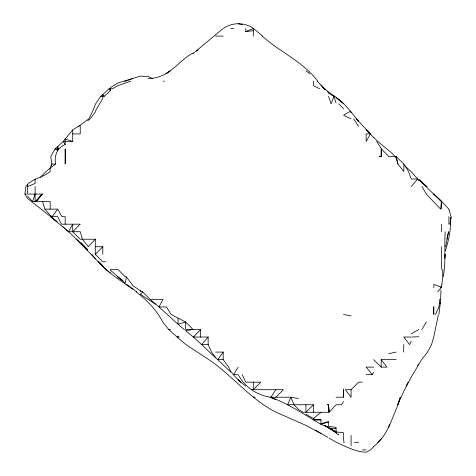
<?xml version="1.0" encoding="UTF-8"?>
<svg xmlns="http://www.w3.org/2000/svg" width="476" height="476" viewBox="0 0 476 476"><rect width="100%" height="100%" fill="white"/><g stroke="black" fill="none" stroke-linecap="round" stroke-linejoin="round"><path stroke-width="0.71" d="M440.996 289.842L440.58 299.422M441.014 287.796L441.032 286.427M403.6 352.085L403.749 344.565M381.181 156.437L379.253 156.473L381.181 156.473L381.365 148.946L388.702 156.473L395.08 156.473L396.228 158.24L397.948 163.994L403.749 171.521L403.904 163.994L408.503 171.521L411.276 179.041L417.678 179.041L418.797 180.719M450.338 220.763L450.242 224.184L450.867 217.342L450.112 224.184L451.093 216.657L448.892 209.261M445.238 231.705C444.102 246.746 446.161 261.931 443.12 276.848M444.846 257.7L445.096 254.279L444.816 258.385M439.675 299.422L438.997 306.943L435.469 314.469M440.818 299.422L438.884 314.469M68.562 231.705L72.709 224.184L72.709 231.705L80.236 239.232L95.277 239.232L88.328 246.752L82.407 239.232L80.236 231.705L68.562 231.705L50.581 216.657L57.12 221.762L27.566 198.468L24.907 194.089L25.841 186.568C31.719 178.25 42.816 177.959 50.141 171.521L50.141 168.034L51.789 163.994L50.789 156.473L55.032 148.946L63.195 141.426L72.709 129.906L80.236 125.206M441.859 284.374L442.805 276.848L442.728 269.327M440.026 303.527L440.211 302.159M110.331 269.327L117.852 269.327L125.372 276.848L126.348 276.848L125.372 283.226L117.852 276.848L121.904 279.852M445.661 246.752L448.547 231.705L446.922 239.232M437.819 291.895L441.371 287.23L441.93 284.374M51.337 166.047L51.789 163.994L55.591 163.994C54.032 155.866 57.114 147.655 65.182 144.496L65.182 138.992L72.709 141.426L72.709 129.906M438.301 315.154L433.844 336.413L431.565 344.565L427.567 352.085L421.623 359.612L411.276 377.117L404.558 389.707L397.615 404.755L400.358 397.228L398.061 404.755L388.743 427.323M445.34 250.858C448.6 240.517 451.177 229.616 450.546 218.71M50.141 209.137L50.141 201.616L32.57 201.616L35.093 194.089M388.702 426.74L389.433 424.657M328.511 93.361L333.991 96.283L331.088 103.804L328.511 96.283M411.276 341.096L409.663 344.565L403.749 337.038L411.276 337.038M406.123 385.941L408.116 382.18M388.446 427.323C385.09 434.784 380.199 441.555 373.654 446.536M366.133 374.66L372.321 374.66L373.654 372.19M421.819 329.517L426.323 321.99M417.678 365.342L418.422 364.146M238.232 367.133L233.466 374.66L238.232 380.056L245.753 386.131M343.559 401.464L341.476 404.755L336.038 404.755L329.184 412.275L328.511 404.814L327.387 404.755L328.511 404.755L329.184 412.275M275.848 389.707L270.886 397.228C257.135 395.455 244.67 386.988 238.232 374.66L233.466 374.66L230.705 371.429L228.641 367.133L223.185 359.612L223.185 352.085L215.658 352.085M130.626 81.235L117.852 85.626L112.562 88.756L109.016 88.756L100.817 96.283L95.628 103.804L92.618 111.33L88.786 118.851L78.611 126.378M223.185 352.085L217.722 359.612L230.705 372.089M42.614 201.616L44.869 209.137L50.141 215.087L52.092 216.657L57.661 209.137L61.957 216.657L65.182 216.657L65.182 224.184M40.638 177.465C44.661 172.062 50.242 168.004 55.591 163.994M411.276 186.568L417.678 179.041L411.276 171.806M126.348 276.848L132.899 285.612L140.426 290.782L142.729 291.895L150.13 299.422L158.954 306.943L166.439 306.943L171.092 314.469L185.563 321.99L193.089 329.517L185.563 330.6L193.405 337.038L208.137 337.038L201.616 344.565L215.658 357.898M136.225 291.895C146.9 300.189 156.509 309.846 162.744 321.99L168.712 329.517L177.096 337.038L178.042 335.997L178.042 337.93L185.563 344.332L208.137 359.154C232.098 375.088 249.87 398.983 275.848 412.115L305.943 425.407L320.991 433.559M142.729 291.895L140.426 294.358L155.468 304.146M373.654 446.702L370.649 449.891L366.133 452.2C355.459 452.039 346.01 446.393 336.395 442.371L329.142 438.116M377.765 442.371L381.181 438.801M150.13 299.422L162.994 299.422L158.954 306.943L178.042 324.263L185.563 321.99L185.563 329.517L200.61 329.517L193.405 337.038L201.616 344.565L208.137 344.565L211.54 352.085L215.658 357.625L217.722 359.612L223.185 359.612M72.709 231.705L80.236 224.184L61.499 224.184L57.661 216.657L52.092 216.657M105.654 261.8L102.804 261.8L95.277 254.279L102.804 246.752L102.804 254.279M275.848 397.228L283.375 389.707L251.548 389.707M313.47 412.275L313.47 404.755L305.943 412.275L305.943 404.755M351.086 389.707L345.356 389.707L351.086 397.228L351.086 389.707L358.606 382.18L362.23 382.18M100.817 96.283L104.25 96.283L110.331 90.565L110.331 87.661L117.852 83.026L140.426 76.118L147.947 76.446L152.332 78.403M305.943 414.245L313.47 418.523L320.991 412.275M193.089 53.538L223.185 28.417M87.757 120.696L90.166 118.851L95.277 112.175L95.277 111.33L102.804 98.234L102.804 94.432L104.25 96.283M169.95 70.983L165.987 73.709C175.912 67.901 182.808 58.256 193.089 53.014M196.362 51.14L198.183 49.962M169.896 70.983C163.583 75.862 155.932 78.463 147.947 78.671M411.276 333.718L418.797 329.517M223.809 28.233C232.377 22.122 244.664 22.372 253.28 28.274M245.753 28.566L245.753 31.559L253.28 28.566L253.28 36.093M132.899 78.451L125.372 81.235L124.403 81.235M338.335 434.85L338.704 434.85L336.038 432.964L336.038 427.323L328.511 426.431L328.511 421.76L320.991 424.39C304.705 414.661 288.664 404.017 270.886 397.228L290.895 397.228L298.422 398.513M320.991 423.652L328.511 421.76M388.702 353.638L396.228 352.085M245.753 31.559L253.28 30.714M412.151 337.038L418.797 336.716M230.705 28.566L233.811 28.566M215.658 36.093L223.185 36.093M162.994 81.235L164.357 81.235M72.709 133.899L80.236 133.899L80.236 126.378M72.709 141.426L63.195 141.426L65.182 144.496M27.566 186.568L35.093 183.492L35.093 179.041M24.907 194.089L26.596 194.089M44.869 209.137L57.661 209.137M95.277 246.752L102.804 246.752M168.712 329.517L170.515 329.517M177.096 337.038L179.166 337.038M381.181 359.612L386.94 367.133L381.181 367.133L381.181 359.612L396.228 359.612M373.654 367.133L366.133 367.133L372.321 374.66M336.038 397.228L343.559 397.228L343.559 389.297L343.559 397.228M313.47 404.755L287.575 404.755L290.895 397.228L293.906 404.755L298.422 409.402L302.944 412.275L328.511 412.275L328.511 404.755M320.991 419.88L313.494 419.802L320.991 419.88L320.991 424.39L328.511 427.323L326.631 426.163M343.559 442.371L344.154 442.371L343.559 440.098L343.559 435.516M354.412 442.371L358.606 442.371M362.426 449.891L366.133 449.891M336.038 428.727L328.511 427.983L324.352 425.211M327.161 427.323L336.038 431.94L343.559 432.738L343.559 434.85M238.232 23.8L242.332 24.573M343.559 314.469L351.086 315.921M441.371 287.23L433.844 284.374L433.844 287.801M269.987 397.228L275.848 399.792M351.086 118.851L343.559 115.216L350.169 111.33L351.086 112.788M319.658 88.756L313.47 85.686L313.47 81.235M327.893 437.432L315.35 430.084M336.038 431.94L328.511 427.543L336.038 432.964M333.724 430.822L329.672 428.174L334.301 431.208M117.852 277.335L123.058 280.864M132.899 289.277L125.372 284.101C115.763 277.407 106.011 270.707 98.27 261.8M136.796 291.895L126.771 284.374M325.501 425.687L326.631 426.508M110.331 272.736L105.654 269.327L98.829 261.8L102.804 265.733M118.012 276.848L110.331 270.136M305.943 70.853L309.733 73.709M262.139 36.093C279.995 52.057 303.135 61.66 317.73 81.235M419.338 180.208L427.061 186.568M262.597 36.093L253.678 28.566M342.488 102.858L336.038 97.431L343.559 103.5L350.657 111.33M184.212 329.517L178.042 324.263L178.042 318.337M313.47 418.523L314.945 419.802M66.283 229.795L72.709 235.584L97.77 261.27M343.559 103.762C336.824 96.449 327.226 92.653 320.991 84.835M97.937 261.8L102.804 266.096M433.844 194.291L426.323 186.854M238.232 379.83L240.844 382.18L238.232 379.717M419.338 180.255L426.323 186.568L418.797 179.113M441.371 201.027L433.844 194.089L441.371 201.431L433.939 194.089M404.267 165.303L410.978 171.521M62.701 226.511L65.182 228.837M325.144 89.672L321.901 86.501M76.743 239.232L87.757 249.995M396.228 158.24L396.228 156.604L403.749 163.994M395.08 156.473C388.565 149.339 380.05 144.454 373.654 137.201M321.972 86.364L325.453 89.774M99.103 262.324L102.804 265.965M87.757 249.662L81.152 242.754M327.494 91.809L328.511 92.826M373.654 359.612L381.181 367.133M338.811 103.804L343.559 108.766M441.99 201.616L448.82 209.137M27.566 196.07L32.57 201.616M317.373 81.235L320.991 85.258M373.654 137.546L356.411 118.851L358.606 121.523L351.086 111.854M91.874 254.279L95.277 258.599M109.016 88.756L110.331 90.565M353.692 118.851L358.606 126.378M376.683 141.426L381.181 148.566M422.01 186.568L426.323 194.089L440.651 209.137L441.371 201.616L441.371 208.976M242.195 374.66L245.753 382.18L260.8 382.18L253.28 389.707L253.28 382.18M333.991 96.283L336.038 102.953M396.228 156.604L397.948 163.994M448.892 216.657L448.892 224.184M441.371 224.184L441.371 231.705M441.371 246.752L441.371 269.327M381.181 148.946L381.181 156.473M351.086 435.421L351.086 445.661M208.137 337.038L208.137 344.565M200.61 329.517L200.61 337.038M140.426 290.782L140.426 291.895M95.277 239.232L95.277 254.279M35.093 186.568L35.093 201.616L42.239 194.089L36.045 201.616L42.614 194.089L27.566 194.089L27.566 184.402M65.283 156.473L65.182 163.994L65.182 148.946L65.283 156.473M370.477 133.899L366.133 141.426L366.133 133.899L370.477 133.899L366.133 129.728L370.471 133.899M254.88 397.228L253.28 397.228L254.88 397.228M58.732 148.946L55.032 148.946L57.661 150.44L57.661 146.251L58.732 148.946M433.844 306.943L433.327 306.943L433.844 314.469L433.844 306.943M325.352 89.785L324.299 88.756L325.352 89.791"/></g></svg>
